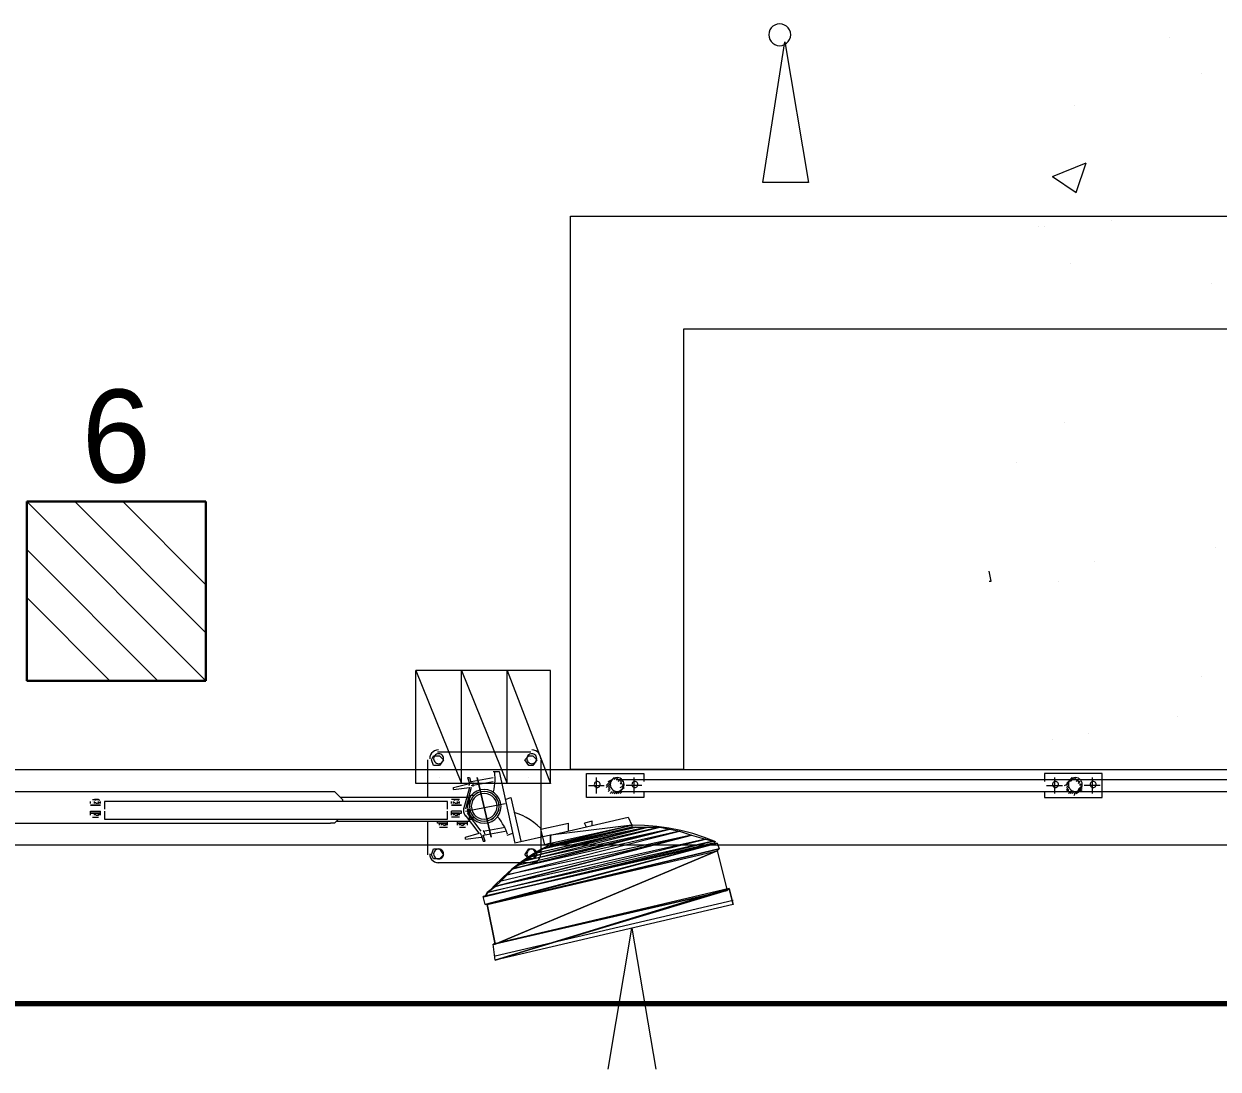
# Paper-space layout 'Scan Locations' of a CAD drawing. Header units: millimetres. Extents: x 5 to 415, y 5 to 292.
# Drawn here: x 69.73 to 107.06, y 59.5 to 92.17 of the extents above; entities that cross this region are included whole.
import ezdxf
from ezdxf.enums import TextEntityAlignment as Align

# ---------------------------------------------------------------- set-up
doc = ezdxf.new("R2010")
doc.units = ezdxf.units.MM
for name, color, linetype in [('EXISTING', 7, 'Continuous'), ('LOAD_BEARING_WALLS', 7, 'Continuous'), ('PROPOSED', 7, 'Continuous'), ('SCAN_TOPSIDE', 7, 'Continuous'), ('TEXT', 7, 'Continuous')]:
    doc.layers.add(name, color=color, linetype=linetype)

# ---------------------------------------------------------------- blocks, each defined once
blk = doc.blocks.new('SHEET_03')
at = {"layer": 'EXISTING', "color": 254, "linetype": 'Continuous', "lineweight": 13}
for p, q in [((93.023, 91.907), (93.014, 91.829)), ((93.049, 91.979), (93.023, 91.907)), ((93.089, 92.042), (93.049, 91.979)), ((93.142, 92.095), (93.089, 92.042)), ((93.205, 92.135), (93.142, 92.095)), ((93.277, 92.161), (93.205, 92.135)), ((93.355, 92.17), (93.277, 92.161)), ((93.433, 92.161), (93.355, 92.17)), ((93.505, 92.135), (93.433, 92.161)), ((93.568, 92.095), (93.505, 92.135)), ((93.621, 92.042), (93.568, 92.095)), ((93.661, 91.979), (93.621, 92.042)), ((93.687, 91.907), (93.661, 91.979)), ((93.696, 91.829), (93.687, 91.907)), ((92.828, 87.21), (93.51, 91.612)), ((93.014, 91.829), (93.023, 91.751)), ((93.023, 91.751), (93.049, 91.679)), ((93.049, 91.679), (93.089, 91.616)), ((93.089, 91.616), (93.142, 91.563)), ((93.142, 91.563), (93.205, 91.523)), ((93.205, 91.523), (93.277, 91.497)), ((93.277, 91.497), (93.355, 91.488)), ((93.355, 91.488), (93.433, 91.497)), ((93.433, 91.497), (93.505, 91.523)), ((93.505, 91.523), (93.568, 91.563)), ((93.51, 91.612), (94.254, 87.21)), ((93.568, 91.563), (93.621, 91.616)), ((93.621, 91.616), (93.661, 91.679)), ((93.661, 91.679), (93.687, 91.751)), ((93.687, 91.751), (93.696, 91.829)), ((105.538, 91.736), (105.538, 91.736)), ((106.53, 90.62), (106.53, 90.62)), ((102.562, 89.628), (102.562, 89.628)), ((101.88, 87.396), (102.934, 87.83)), ((102.624, 86.9), (102.934, 87.83)), ((101.88, 87.396), (102.624, 86.9)), ((94.254, 87.21), (92.828, 87.21)), ((103.74, 86.032), (103.74, 86.032)), ((101.446, 85.846), (101.446, 85.846)), ((101.632, 85.846), (101.632, 85.846)), ((102.438, 84.668), (102.438, 84.668)), ((106.84, 84.048), (106.84, 84.048)), ((102.252, 79.708), (102.252, 79.708)), ((100.764, 78.468), (100.764, 78.468)), ((106.964, 75.802), (106.964, 75.802)), ((99.958, 74.748), (99.896, 75.058)), ((103.182, 75.368), (103.182, 75.368)), ((99.896, 74.748), (99.958, 74.748)), ((102.066, 74.748), (102.066, 74.748)), ((83.404, 71.958), (81.978, 71.958)), ((81.978, 71.958), (83.404, 68.424)), ((81.978, 68.424), (81.978, 71.958)), ((84.83, 71.958), (83.404, 71.958)), ((83.404, 71.958), (84.83, 68.424)), ((83.404, 68.424), (83.404, 71.958)), ((84.83, 68.424), (84.83, 71.958)), ((86.194, 71.958), (84.83, 71.958)), ((84.83, 71.958), (86.194, 68.424)), ((86.194, 68.424), (86.194, 71.958)), ((106.53, 71.772), (106.53, 71.772)), ((105.786, 70.532), (105.786, 70.532)), ((102.996, 69.974), (102.996, 69.974)), ((101.88, 69.788), (101.88, 69.788)), ((83.404, 68.424), (81.978, 68.424)), ((84.83, 68.424), (83.404, 68.424)), ((86.194, 68.424), (84.83, 68.424)), ((87.372, 68.362), (87.868, 68.362)), ((87.62, 68.61), (87.62, 68.114)), ((89.046, 68.362), (88.55, 68.362)), ((88.798, 68.61), (88.798, 68.114)), ((101.694, 68.362), (102.19, 68.362)), ((101.942, 68.61), (101.942, 68.114)), ((103.368, 68.362), (102.872, 68.362)), ((103.12, 68.61), (103.12, 68.114)), ((86.194, 66.812), (88.612, 67.37)), ((88.612, 67.37), (88.736, 67.122)), ((84.83, 65.572), (90.224, 66.936)), ((89.914, 66.998), (85.016, 65.758)), ((85.016, 65.758), (89.914, 66.998)), ((90.224, 66.936), (85.016, 65.758)), ((85.202, 65.882), (89.914, 66.998)), ((85.388, 66.006), (89.604, 67.06)), ((89.914, 66.998), (85.388, 66.006)), ((89.232, 67.06), (85.574, 66.13)), ((89.604, 67.06), (85.574, 66.13)), ((85.574, 66.13), (89.232, 67.06)), ((85.76, 66.254), (89.232, 67.06)), ((88.86, 67.06), (85.946, 66.378)), ((89.232, 67.06), (85.946, 66.378)), ((85.946, 66.378), (88.86, 67.06)), ((88.736, 67.06), (86.132, 66.44)), ((86.132, 66.44), (88.86, 67.06)), ((86.194, 66.564), (88.736, 67.122)), ((88.736, 67.122), (86.194, 66.812)), ((86.194, 66.502), (88.736, 67.122)), ((88.736, 67.122), (86.256, 66.502)), ((88.86, 67.06), (89.232, 67.06)), ((89.232, 67.06), (89.604, 67.06)), ((89.604, 67.06), (89.914, 66.998)), ((89.914, 66.998), (90.224, 66.936)), ((90.224, 66.936), (90.596, 66.812)), ((91.402, 66.564), (84.086, 64.89)), ((84.086, 64.89), (91.34, 66.564)), ((84.086, 64.89), (91.402, 66.564)), ((84.148, 64.89), (91.278, 66.626)), ((91.278, 66.564), (84.148, 64.89)), ((91.402, 66.564), (84.148, 64.642)), ((84.148, 64.642), (91.402, 66.564)), ((84.21, 65.014), (91.03, 66.688)), ((91.278, 66.626), (84.21, 65.014)), ((84.21, 64.642), (91.402, 66.564)), ((90.596, 66.812), (84.458, 65.2)), ((84.458, 65.2), (90.596, 66.812)), ((91.03, 66.688), (84.458, 65.2)), ((84.644, 65.386), (90.596, 66.812)), ((90.596, 66.812), (84.83, 65.572)), ((86.194, 66.812), (86.194, 66.564)), ((90.596, 66.812), (91.03, 66.688)), ((91.03, 66.688), (91.278, 66.626)), ((91.402, 66.564), (91.464, 66.378)), ((91.464, 66.378), (84.21, 64.642)), ((84.21, 64.642), (91.464, 66.378)), ((84.21, 64.642), (91.402, 66.316)), ((91.402, 66.316), (84.458, 63.402)), ((84.458, 63.402), (91.402, 66.316)), ((85.574, 66.13), (85.388, 66.006)), ((85.946, 66.378), (85.76, 66.254)), ((91.402, 66.316), (91.712, 65.076)), ((85.016, 65.758), (84.83, 65.572)), ((85.016, 65.758), (85.202, 65.882)), ((85.388, 66.006), (85.202, 65.882)), ((84.458, 65.2), (84.644, 65.386)), ((84.83, 65.572), (84.644, 65.386)), ((84.21, 65.014), (84.148, 64.89)), ((84.458, 65.2), (84.21, 65.014)), ((91.712, 65.076), (84.396, 63.402)), ((84.396, 63.402), (91.712, 65.076)), ((91.774, 65.138), (84.458, 62.906)), ((84.458, 62.906), (91.774, 65.138)), ((91.712, 65.076), (84.458, 63.402)), ((91.712, 65.076), (84.458, 62.906)), ((91.774, 65.138), (91.898, 64.642)), ((84.148, 64.642), (84.086, 64.89)), ((84.458, 63.402), (84.21, 64.642)), ((91.898, 64.642), (84.458, 62.906)), ((87.992, 59.496), (88.736, 63.898)), ((88.736, 63.898), (89.48, 59.496)), ((84.458, 62.906), (84.396, 63.402))]:
    blk.add_line(p, q, dxfattribs=at)
at = {"layer": 'EXISTING', "color": 254, "linetype": 'Continuous', "lineweight": 30}
blk.add_line((183.596, 61.542), (53.396, 61.542), dxfattribs=at)
at = {"layer": 'LOAD_BEARING_WALLS', "color": 7, "linetype": 'Continuous', "lineweight": 70}
blk.add_line((53.396, 61.542), (275.046, 61.542), dxfattribs=at)
at = {"layer": 'PROPOSED', "color": 250, "linetype": 'Continuous', "lineweight": 13}
for p, q in [((86.814, 68.858), (86.814, 86.156)), ((86.814, 86.156), (90.348, 86.156)), ((86.814, 86.156), (139.576, 86.156)), ((90.348, 82.622), (90.348, 68.858)), ((139.576, 82.622), (90.348, 82.622)), ((82.568, 69.45), (82.517, 69.417)), ((82.627, 69.471), (82.568, 69.45)), ((82.691, 69.478), (82.627, 69.471)), ((85.669, 69.471), (85.605, 69.478)), ((85.728, 69.45), (85.669, 69.471)), ((85.78, 69.417), (85.728, 69.45)), ((82.35, 67.99), (82.35, 69.168)), ((82.419, 69.263), (82.412, 69.199)), ((82.44, 69.322), (82.419, 69.263)), ((82.473, 69.374), (82.44, 69.322)), ((82.517, 69.417), (82.473, 69.374)), ((82.474, 69.168), (82.536, 69.292)), ((82.536, 68.982), (82.474, 69.168)), ((82.536, 69.292), (82.722, 69.292)), ((82.54, 69.235), (82.536, 69.199)), ((82.536, 69.199), (82.54, 69.163)), ((82.552, 69.267), (82.54, 69.235)), ((82.54, 69.163), (82.552, 69.131)), ((82.57, 69.296), (82.552, 69.267)), ((82.552, 69.131), (82.57, 69.102)), ((82.594, 69.32), (82.57, 69.296)), ((82.57, 69.102), (82.594, 69.078)), ((82.623, 69.338), (82.594, 69.32)), ((82.594, 69.078), (82.623, 69.06)), ((82.655, 69.35), (82.623, 69.338)), ((82.623, 69.06), (82.655, 69.048)), ((82.691, 69.354), (82.655, 69.35)), ((82.66, 69.416), (85.574, 69.416)), ((82.66, 69.168), (82.66, 69.168)), ((82.727, 69.35), (82.691, 69.354)), ((82.722, 69.292), (82.846, 69.168)), ((82.846, 69.168), (82.722, 68.982)), ((82.759, 69.338), (82.727, 69.35)), ((82.727, 69.048), (82.759, 69.06)), ((82.788, 69.32), (82.759, 69.338)), ((82.759, 69.06), (82.788, 69.078)), ((82.812, 69.296), (82.788, 69.32)), ((82.788, 69.078), (82.812, 69.102)), ((82.83, 69.267), (82.812, 69.296)), ((82.812, 69.102), (82.83, 69.131)), ((82.842, 69.235), (82.83, 69.267)), ((82.83, 69.131), (82.842, 69.163)), ((82.846, 69.199), (82.842, 69.235)), ((82.842, 69.163), (82.846, 69.199)), ((85.388, 69.168), (85.512, 69.292)), ((85.512, 68.982), (85.388, 69.168)), ((85.454, 69.235), (85.45, 69.199)), ((85.45, 69.199), (85.454, 69.163)), ((85.466, 69.267), (85.454, 69.235)), ((85.454, 69.163), (85.466, 69.131)), ((85.484, 69.296), (85.466, 69.267)), ((85.466, 69.131), (85.484, 69.102)), ((85.508, 69.32), (85.484, 69.296)), ((85.484, 69.102), (85.508, 69.078)), ((85.537, 69.338), (85.508, 69.32)), ((85.508, 69.078), (85.537, 69.06)), ((85.512, 69.292), (85.636, 69.292)), ((85.569, 69.35), (85.537, 69.338)), ((85.537, 69.06), (85.569, 69.048)), ((85.605, 69.354), (85.569, 69.35)), ((85.574, 69.168), (85.574, 69.168)), ((85.641, 69.35), (85.605, 69.354)), ((85.636, 69.292), (85.76, 69.168)), ((85.76, 69.168), (85.636, 68.982)), ((85.673, 69.338), (85.641, 69.35)), ((85.641, 69.048), (85.673, 69.06)), ((85.702, 69.32), (85.673, 69.338)), ((85.673, 69.06), (85.702, 69.078)), ((85.726, 69.296), (85.702, 69.32)), ((85.702, 69.078), (85.726, 69.102)), ((85.744, 69.267), (85.726, 69.296)), ((85.726, 69.102), (85.744, 69.131)), ((85.756, 69.235), (85.744, 69.267)), ((85.744, 69.131), (85.756, 69.163)), ((85.76, 69.199), (85.756, 69.235)), ((85.756, 69.163), (85.76, 69.199)), ((85.823, 69.374), (85.78, 69.417)), ((85.856, 69.322), (85.823, 69.374)), ((85.877, 69.263), (85.856, 69.322)), ((85.884, 69.199), (85.877, 69.263)), ((85.884, 69.168), (85.884, 66.192)), ((61.704, 68.858), (123.208, 68.858)), ((82.722, 68.982), (82.536, 68.982)), ((82.655, 69.048), (82.691, 69.044)), ((82.691, 69.044), (82.727, 69.048)), ((84.396, 68.796), (84.582, 68.796)), ((84.454, 68.7), (84.446, 68.79)), ((84.458, 68.609), (84.454, 68.7)), ((84.582, 68.796), (85.078, 66.564)), ((85.636, 68.982), (85.512, 68.982)), ((85.569, 69.048), (85.605, 69.044)), ((85.605, 69.044), (85.641, 69.048)), ((90.348, 68.858), (86.814, 68.858)), ((87.31, 68.734), (89.108, 68.734)), ((87.31, 68.486), (87.31, 68.734)), ((89.108, 68.734), (89.108, 68.486)), ((103.43, 68.734), (101.632, 68.734)), ((101.632, 68.734), (101.632, 68.486)), ((103.43, 68.486), (103.43, 68.734)), ((82.722, 68.61), (82.722, 68.61)), ((83.156, 68.3), (83.652, 68.424)), ((83.59, 68.61), (83.652, 68.61)), ((83.59, 68.61), (83.652, 68.424)), ((83.65, 68.418), (83.648, 68.428)), ((83.648, 68.357), (83.65, 68.367)), ((83.651, 68.408), (83.65, 68.418)), ((83.65, 68.367), (83.651, 68.377)), ((83.652, 68.398), (83.651, 68.408)), ((83.651, 68.377), (83.652, 68.387)), ((83.652, 68.61), (83.714, 68.424)), ((83.652, 68.387), (83.652, 68.398)), ((83.714, 68.486), (84.396, 68.61)), ((83.714, 68.362), (84.396, 68.486)), ((83.768, 68.327), (83.772, 68.346)), ((83.772, 68.438), (83.769, 68.456)), ((83.775, 68.42), (83.772, 68.438)), ((83.772, 68.346), (83.775, 68.364)), ((83.776, 68.401), (83.775, 68.42)), ((83.775, 68.364), (83.776, 68.383)), ((83.776, 68.383), (83.776, 68.401)), ((84.334, 66.75), (83.9, 68.61)), ((83.9, 68.61), (84.334, 66.75)), ((84.086, 68.61), (84.086, 68.61)), ((84.428, 68.25), (84.442, 68.339)), ((84.442, 68.339), (84.452, 68.429)), ((84.452, 68.429), (84.457, 68.519)), ((84.457, 68.519), (84.458, 68.609)), ((85.512, 68.61), (85.512, 68.61)), ((87.31, 67.99), (87.31, 68.486)), ((87.56, 68.414), (87.558, 68.393)), ((87.558, 68.393), (87.56, 68.372)), ((87.567, 68.434), (87.56, 68.414)), ((87.56, 68.372), (87.567, 68.352)), ((87.578, 68.451), (87.567, 68.434)), ((87.567, 68.352), (87.578, 68.335)), ((87.593, 68.466), (87.578, 68.451)), ((87.578, 68.335), (87.593, 68.32)), ((87.61, 68.477), (87.593, 68.466)), ((87.593, 68.32), (87.61, 68.309)), ((87.63, 68.484), (87.61, 68.477)), ((87.651, 68.486), (87.63, 68.484)), ((87.672, 68.484), (87.651, 68.486)), ((87.692, 68.477), (87.672, 68.484)), ((87.709, 68.466), (87.692, 68.477)), ((87.692, 68.309), (87.709, 68.32)), ((87.724, 68.451), (87.709, 68.466)), ((87.709, 68.32), (87.724, 68.335)), ((87.735, 68.434), (87.724, 68.451)), ((87.724, 68.335), (87.735, 68.352)), ((87.742, 68.414), (87.735, 68.434)), ((87.735, 68.352), (87.742, 68.372)), ((87.744, 68.393), (87.742, 68.414)), ((87.742, 68.372), (87.744, 68.393)), ((88.178, 68.61), (87.93, 68.362)), ((87.93, 68.3), (88.054, 68.424)), ((87.992, 68.424), (88.178, 68.61)), ((87.992, 68.486), (88.116, 68.548)), ((87.992, 68.3), (88.054, 68.362)), ((88.06, 68.443), (88.054, 68.393)), ((88.054, 68.393), (88.06, 68.343)), ((88.076, 68.488), (88.06, 68.443)), ((88.06, 68.343), (88.076, 68.298)), ((88.102, 68.529), (88.076, 68.488)), ((88.135, 68.562), (88.102, 68.529)), ((88.176, 68.588), (88.135, 68.562)), ((88.221, 68.604), (88.176, 68.588)), ((88.178, 68.548), (88.24, 68.61)), ((88.271, 68.61), (88.221, 68.604)), ((88.24, 68.548), (88.302, 68.61)), ((88.24, 68.548), (101.384, 68.548)), ((88.321, 68.604), (88.271, 68.61)), ((88.302, 68.548), (88.302, 68.548)), ((88.302, 68.486), (88.364, 68.548)), ((88.366, 68.588), (88.321, 68.604)), ((88.364, 68.486), (88.426, 68.548)), ((88.364, 68.424), (88.426, 68.486)), ((88.364, 68.424), (88.426, 68.424)), ((88.364, 68.3), (88.488, 68.362)), ((88.407, 68.562), (88.366, 68.588)), ((88.44, 68.529), (88.407, 68.562)), ((88.426, 68.362), (88.488, 68.424)), ((88.426, 68.3), (88.488, 68.362)), ((88.466, 68.488), (88.44, 68.529)), ((88.482, 68.443), (88.466, 68.488)), ((88.466, 68.298), (88.482, 68.343)), ((88.488, 68.393), (88.482, 68.443)), ((88.482, 68.343), (88.488, 68.393)), ((88.738, 68.414), (88.736, 68.393)), ((88.736, 68.393), (88.738, 68.372)), ((88.745, 68.434), (88.738, 68.414)), ((88.738, 68.372), (88.745, 68.352)), ((88.756, 68.451), (88.745, 68.434)), ((88.745, 68.352), (88.756, 68.335)), ((88.771, 68.466), (88.756, 68.451)), ((88.756, 68.335), (88.771, 68.32)), ((88.788, 68.477), (88.771, 68.466)), ((88.771, 68.32), (88.788, 68.309)), ((88.808, 68.484), (88.788, 68.477)), ((88.829, 68.486), (88.808, 68.484)), ((88.85, 68.484), (88.829, 68.486)), ((88.87, 68.477), (88.85, 68.484)), ((88.887, 68.466), (88.87, 68.477)), ((88.87, 68.309), (88.887, 68.32)), ((88.902, 68.451), (88.887, 68.466)), ((88.887, 68.32), (88.902, 68.335)), ((88.913, 68.434), (88.902, 68.451)), ((88.902, 68.335), (88.913, 68.352)), ((88.92, 68.414), (88.913, 68.434)), ((88.913, 68.352), (88.92, 68.372)), ((88.922, 68.393), (88.92, 68.414)), ((88.92, 68.372), (88.922, 68.393)), ((101.384, 68.548), (114.528, 68.548)), ((101.882, 68.414), (101.88, 68.393)), ((101.88, 68.393), (101.882, 68.372)), ((101.889, 68.434), (101.882, 68.414)), ((101.882, 68.372), (101.889, 68.352)), ((101.9, 68.451), (101.889, 68.434)), ((101.889, 68.352), (101.9, 68.335)), ((101.915, 68.466), (101.9, 68.451)), ((101.9, 68.335), (101.915, 68.32)), ((101.932, 68.477), (101.915, 68.466)), ((101.915, 68.32), (101.932, 68.309)), ((101.952, 68.484), (101.932, 68.477)), ((101.973, 68.486), (101.952, 68.484)), ((101.994, 68.484), (101.973, 68.486)), ((102.014, 68.477), (101.994, 68.484)), ((102.031, 68.466), (102.014, 68.477)), ((102.014, 68.309), (102.031, 68.32)), ((102.046, 68.451), (102.031, 68.466)), ((102.031, 68.32), (102.046, 68.335)), ((102.057, 68.434), (102.046, 68.451)), ((102.046, 68.335), (102.057, 68.352)), ((102.064, 68.414), (102.057, 68.434)), ((102.057, 68.352), (102.064, 68.372)), ((102.066, 68.393), (102.064, 68.414)), ((102.064, 68.372), (102.066, 68.393)), ((102.252, 68.362), (102.376, 68.424)), ((102.314, 68.362), (102.5, 68.61)), ((102.314, 68.424), (102.438, 68.548)), ((102.314, 68.3), (102.376, 68.362)), ((102.382, 68.443), (102.376, 68.393)), ((102.376, 68.393), (102.382, 68.343)), ((102.398, 68.488), (102.382, 68.443)), ((102.382, 68.343), (102.398, 68.298)), ((102.424, 68.529), (102.398, 68.488)), ((102.457, 68.562), (102.424, 68.529)), ((102.438, 68.486), (102.562, 68.61)), ((102.498, 68.588), (102.457, 68.562)), ((102.543, 68.604), (102.498, 68.588)), ((102.5, 68.548), (102.562, 68.61)), ((102.593, 68.61), (102.543, 68.604)), ((102.562, 68.548), (102.624, 68.61)), ((102.643, 68.604), (102.593, 68.61)), ((102.624, 68.486), (102.686, 68.548)), ((102.688, 68.588), (102.643, 68.604)), ((102.686, 68.486), (102.686, 68.548)), ((102.686, 68.486), (102.748, 68.486)), ((102.686, 68.424), (102.748, 68.486)), ((102.686, 68.238), (102.81, 68.362)), ((102.729, 68.562), (102.688, 68.588)), ((102.762, 68.529), (102.729, 68.562)), ((102.748, 68.362), (102.748, 68.424)), ((102.748, 68.362), (102.81, 68.424)), ((102.748, 68.3), (102.81, 68.362)), ((102.788, 68.488), (102.762, 68.529)), ((102.804, 68.443), (102.788, 68.488)), ((102.788, 68.298), (102.804, 68.343)), ((102.81, 68.393), (102.804, 68.443)), ((102.804, 68.343), (102.81, 68.393)), ((103.06, 68.414), (103.058, 68.393)), ((103.058, 68.393), (103.06, 68.372)), ((103.067, 68.434), (103.06, 68.414)), ((103.06, 68.372), (103.067, 68.352)), ((103.078, 68.451), (103.067, 68.434)), ((103.067, 68.352), (103.078, 68.335)), ((103.093, 68.466), (103.078, 68.451)), ((103.078, 68.335), (103.093, 68.32)), ((103.11, 68.477), (103.093, 68.466)), ((103.093, 68.32), (103.11, 68.309)), ((103.13, 68.484), (103.11, 68.477)), ((103.151, 68.486), (103.13, 68.484)), ((103.172, 68.484), (103.151, 68.486)), ((103.192, 68.477), (103.172, 68.484)), ((103.209, 68.466), (103.192, 68.477)), ((103.192, 68.309), (103.209, 68.32)), ((103.224, 68.451), (103.209, 68.466)), ((103.209, 68.32), (103.224, 68.335)), ((103.235, 68.434), (103.224, 68.451)), ((103.224, 68.335), (103.235, 68.352)), ((103.242, 68.414), (103.235, 68.434)), ((103.235, 68.352), (103.242, 68.372)), ((103.244, 68.393), (103.242, 68.414)), ((103.242, 68.372), (103.244, 68.393)), ((103.43, 67.99), (103.43, 68.486)), ((66.416, 68.176), (79.312, 68.176)), ((79.312, 68.176), (79.374, 68.176)), ((79.374, 68.176), (79.436, 68.176)), ((79.436, 68.176), (79.498, 68.114)), ((79.498, 68.114), (79.56, 68.052)), ((79.56, 68.052), (79.622, 67.99)), ((83.652, 67.99), (79.622, 67.99)), ((79.622, 67.99), (79.684, 67.928)), ((83.156, 68.238), (83.652, 68.3)), ((83.156, 68.238), (83.156, 68.3)), ((83.652, 68.3), (83.466, 67.618)), ((83.714, 68.3), (83.528, 67.618)), ((83.664, 68.04), (83.641, 68.035)), ((83.702, 68.036), (83.642, 67.938)), ((83.652, 67.742), (83.652, 67.99)), ((83.687, 68.043), (83.664, 68.04)), ((83.709, 68.046), (83.687, 68.043)), ((83.751, 67.998), (83.697, 67.912)), ((83.754, 68.002), (83.699, 67.916)), ((83.784, 68.119), (83.702, 68.036)), ((83.732, 68.049), (83.709, 68.046)), ((83.755, 68.05), (83.732, 68.049)), ((83.823, 68.071), (83.751, 67.998)), ((83.826, 68.074), (83.754, 68.002)), ((83.778, 68.051), (83.755, 68.05)), ((83.803, 67.963), (83.755, 67.888)), ((83.801, 68.052), (83.778, 68.051)), ((83.883, 68.183), (83.784, 68.119)), ((83.865, 68.025), (83.803, 67.963)), ((83.91, 68.128), (83.823, 68.071)), ((83.913, 68.129), (83.826, 68.074)), ((83.94, 68.073), (83.865, 68.025)), ((83.997, 68.224), (83.883, 68.183)), ((84.011, 68.164), (83.91, 68.128)), ((84.025, 68.103), (83.94, 68.073)), ((84.118, 68.238), (83.997, 68.224)), ((84.118, 68.176), (84.011, 68.164)), ((84.117, 68.114), (84.025, 68.103)), ((84.209, 68.103), (84.117, 68.114)), ((84.235, 68.225), (84.118, 68.238)), ((84.221, 68.164), (84.118, 68.176)), ((84.294, 68.073), (84.209, 68.103)), ((84.318, 68.131), (84.221, 68.164)), ((84.321, 68.129), (84.224, 68.164)), ((84.344, 68.186), (84.235, 68.225)), ((84.369, 68.025), (84.294, 68.073)), ((84.404, 68.077), (84.318, 68.131)), ((84.408, 68.074), (84.321, 68.129)), ((84.442, 68.126), (84.344, 68.186)), ((84.431, 67.963), (84.369, 68.025)), ((84.477, 68.005), (84.404, 68.077)), ((84.48, 68.002), (84.408, 68.074)), ((84.41, 68.162), (84.428, 68.25)), ((84.479, 67.888), (84.431, 67.963)), ((84.525, 68.044), (84.442, 68.126)), ((84.534, 67.918), (84.477, 68.005)), ((84.535, 67.916), (84.48, 68.002)), ((84.589, 67.945), (84.525, 68.044)), ((84.63, 67.831), (84.589, 67.945)), ((84.768, 67.928), (84.954, 67.99)), ((84.954, 67.99), (85.264, 66.626)), ((89.108, 67.99), (87.31, 67.99)), ((87.61, 68.309), (87.63, 68.302)), ((87.63, 68.302), (87.651, 68.3)), ((87.651, 68.3), (87.672, 68.302)), ((87.672, 68.302), (87.692, 68.309)), ((87.992, 68.238), (88.054, 68.3)), ((87.992, 68.176), (88.054, 68.238)), ((88.054, 68.176), (88.054, 68.176)), ((88.054, 68.114), (88.116, 68.176)), ((88.076, 68.298), (88.102, 68.257)), ((88.102, 68.257), (88.135, 68.224)), ((88.116, 68.114), (88.178, 68.176)), ((88.135, 68.224), (88.176, 68.198)), ((88.176, 68.198), (88.221, 68.182)), ((88.178, 68.114), (88.24, 68.176)), ((88.178, 68.114), (88.302, 68.176)), ((88.221, 68.182), (88.271, 68.176)), ((88.24, 68.114), (88.488, 68.3)), ((88.24, 68.176), (101.384, 68.176)), ((88.271, 68.176), (88.321, 68.182)), ((88.488, 68.3), (88.302, 68.114)), ((88.321, 68.182), (88.366, 68.198)), ((88.364, 68.114), (88.426, 68.176)), ((88.366, 68.198), (88.407, 68.224)), ((88.407, 68.224), (88.44, 68.257)), ((88.44, 68.257), (88.466, 68.298)), ((88.788, 68.309), (88.808, 68.302)), ((88.808, 68.302), (88.829, 68.3)), ((88.829, 68.3), (88.85, 68.302)), ((88.85, 68.302), (88.87, 68.309)), ((89.108, 68.176), (89.108, 67.99)), ((101.384, 68.176), (114.528, 68.176)), ((101.632, 68.176), (101.632, 67.99)), ((101.632, 67.99), (103.43, 67.99)), ((101.932, 68.309), (101.952, 68.302)), ((101.952, 68.302), (101.973, 68.3)), ((101.973, 68.3), (101.994, 68.302)), ((101.994, 68.302), (102.014, 68.309)), ((102.314, 68.238), (102.376, 68.3)), ((102.314, 68.238), (102.376, 68.238)), ((102.314, 68.176), (102.376, 68.238)), ((102.376, 68.176), (102.376, 68.238)), ((102.376, 68.176), (102.438, 68.176)), ((102.376, 68.114), (102.438, 68.176)), ((102.398, 68.298), (102.424, 68.257)), ((102.424, 68.257), (102.457, 68.224)), ((102.438, 68.114), (102.438, 68.176)), ((102.438, 68.114), (102.5, 68.176)), ((102.457, 68.224), (102.498, 68.198)), ((102.498, 68.198), (102.543, 68.182)), ((102.5, 68.114), (102.562, 68.176)), ((102.543, 68.182), (102.593, 68.176)), ((102.562, 68.114), (102.81, 68.3)), ((102.562, 68.052), (102.624, 68.176)), ((102.593, 68.176), (102.643, 68.182)), ((102.624, 68.114), (102.81, 68.238)), ((102.643, 68.182), (102.688, 68.198)), ((102.688, 68.198), (102.729, 68.224)), ((102.729, 68.224), (102.762, 68.257)), ((102.762, 68.257), (102.788, 68.298)), ((103.11, 68.309), (103.13, 68.302)), ((103.13, 68.302), (103.151, 68.3)), ((103.151, 68.3), (103.172, 68.302)), ((103.172, 68.302), (103.192, 68.309)), ((71.81, 67.804), (71.81, 67.866)), ((71.81, 67.742), (71.81, 67.742)), ((72.12, 67.742), (71.81, 67.742)), ((71.81, 67.742), (72.12, 67.742)), ((71.872, 67.928), (72.058, 67.928)), ((71.872, 67.866), (71.872, 67.866)), ((71.872, 67.804), (71.872, 67.804)), ((71.872, 67.742), (72.058, 67.742)), ((71.934, 67.928), (71.934, 67.928)), ((71.934, 67.928), (72.058, 67.928)), ((72.058, 67.928), (71.934, 67.928)), ((71.934, 67.804), (71.934, 67.866)), ((71.961, 67.9), (71.953, 67.891)), ((71.953, 67.841), (71.961, 67.832)), ((71.97, 67.908), (71.961, 67.9)), ((71.961, 67.832), (71.97, 67.824)), ((71.98, 67.915), (71.97, 67.908)), ((71.97, 67.824), (71.98, 67.817)), ((71.991, 67.921), (71.98, 67.915)), ((71.98, 67.817), (71.991, 67.811)), ((72.003, 67.925), (71.991, 67.921)), ((71.991, 67.811), (72.003, 67.807)), ((72.015, 67.927), (72.003, 67.925)), ((72.003, 67.807), (72.015, 67.805)), ((72.027, 67.928), (72.015, 67.927)), ((72.015, 67.805), (72.027, 67.804)), ((72.039, 67.927), (72.027, 67.928)), ((72.027, 67.804), (72.039, 67.805)), ((72.051, 67.925), (72.039, 67.927)), ((72.039, 67.805), (72.051, 67.807)), ((72.063, 67.921), (72.051, 67.925)), ((72.051, 67.807), (72.063, 67.811)), ((72.058, 67.928), (72.058, 67.928)), ((72.058, 67.804), (72.058, 67.866)), ((72.058, 67.866), (72.058, 67.866)), ((72.058, 67.804), (72.058, 67.804)), ((72.074, 67.915), (72.063, 67.921)), ((72.063, 67.811), (72.074, 67.817)), ((72.084, 67.908), (72.074, 67.915)), ((72.074, 67.817), (72.084, 67.824)), ((72.093, 67.9), (72.084, 67.908)), ((72.084, 67.824), (72.093, 67.832)), ((72.101, 67.891), (72.093, 67.9)), ((72.093, 67.832), (72.101, 67.841)), ((72.12, 67.804), (72.12, 67.866)), ((72.12, 67.742), (72.12, 67.742)), ((82.97, 67.866), (72.244, 67.866)), ((72.244, 67.866), (72.244, 67.618)), ((79.684, 67.928), (79.684, 67.866)), ((82.97, 67.618), (82.97, 67.866)), ((83.342, 67.928), (83.094, 67.928)), ((83.094, 67.804), (83.094, 67.866)), ((83.094, 67.866), (83.094, 67.866)), ((83.094, 67.804), (83.094, 67.804)), ((83.342, 67.742), (83.094, 67.742)), ((83.094, 67.742), (83.094, 67.742)), ((83.094, 67.742), (83.404, 67.742)), ((83.404, 67.742), (83.094, 67.742)), ((83.156, 67.928), (83.156, 67.928)), ((83.28, 67.928), (83.156, 67.928)), ((83.156, 67.928), (83.28, 67.928)), ((83.156, 67.804), (83.156, 67.866)), ((83.183, 67.9), (83.175, 67.891)), ((83.175, 67.841), (83.183, 67.832)), ((83.192, 67.908), (83.183, 67.9)), ((83.183, 67.832), (83.192, 67.824)), ((83.202, 67.915), (83.192, 67.908)), ((83.192, 67.824), (83.202, 67.817)), ((83.213, 67.921), (83.202, 67.915)), ((83.202, 67.817), (83.213, 67.811)), ((83.225, 67.925), (83.213, 67.921)), ((83.213, 67.811), (83.225, 67.807)), ((83.237, 67.927), (83.225, 67.925)), ((83.225, 67.807), (83.237, 67.805)), ((83.249, 67.928), (83.237, 67.927)), ((83.237, 67.805), (83.249, 67.804)), ((83.261, 67.927), (83.249, 67.928)), ((83.249, 67.804), (83.261, 67.805)), ((83.273, 67.925), (83.261, 67.927)), ((83.261, 67.805), (83.273, 67.807)), ((83.285, 67.921), (83.273, 67.925)), ((83.273, 67.807), (83.285, 67.811)), ((83.28, 67.928), (83.28, 67.928)), ((83.28, 67.804), (83.28, 67.866)), ((83.296, 67.915), (83.285, 67.921)), ((83.285, 67.811), (83.296, 67.817)), ((83.306, 67.908), (83.296, 67.915)), ((83.296, 67.817), (83.306, 67.824)), ((83.315, 67.9), (83.306, 67.908)), ((83.306, 67.824), (83.315, 67.832)), ((83.323, 67.891), (83.315, 67.9)), ((83.315, 67.832), (83.323, 67.841)), ((83.342, 67.804), (83.342, 67.866)), ((83.342, 67.866), (83.342, 67.866)), ((83.342, 67.804), (83.342, 67.804)), ((83.404, 67.742), (83.404, 67.742)), ((83.467, 67.616), (83.466, 67.578)), ((83.466, 67.578), (83.47, 67.542)), ((83.474, 67.653), (83.467, 67.616)), ((83.528, 67.556), (84.768, 67.804)), ((83.603, 67.829), (83.59, 67.712)), ((83.59, 67.712), (83.604, 67.591)), ((83.591, 67.603), (83.59, 67.582)), ((83.59, 67.582), (83.592, 67.562)), ((83.594, 67.623), (83.591, 67.603)), ((83.642, 67.938), (83.603, 67.829)), ((83.604, 67.591), (83.645, 67.477)), ((83.664, 67.815), (83.652, 67.712)), ((83.652, 67.712), (83.664, 67.605)), ((83.652, 67.246), (83.652, 67.618)), ((83.699, 67.916), (83.664, 67.818)), ((83.697, 67.912), (83.664, 67.815)), ((83.664, 67.605), (83.7, 67.504)), ((83.725, 67.803), (83.714, 67.711)), ((83.714, 67.711), (83.725, 67.619)), ((83.755, 67.888), (83.725, 67.803)), ((83.725, 67.619), (83.755, 67.534)), ((84.509, 67.803), (84.479, 67.888)), ((84.479, 67.534), (84.509, 67.619)), ((84.52, 67.711), (84.509, 67.803)), ((84.509, 67.619), (84.52, 67.711)), ((84.57, 67.817), (84.534, 67.918)), ((84.535, 67.507), (84.57, 67.604)), ((84.537, 67.51), (84.57, 67.607)), ((84.582, 67.71), (84.57, 67.817)), ((84.57, 67.607), (84.582, 67.71)), ((84.592, 67.484), (84.631, 67.593)), ((84.644, 67.71), (84.63, 67.831)), ((84.631, 67.593), (84.644, 67.71)), ((71.81, 67.494), (71.81, 67.556)), ((71.81, 67.556), (72.12, 67.556)), ((71.81, 67.494), (72.12, 67.494)), ((71.81, 67.432), (71.81, 67.494)), ((72.12, 67.494), (71.81, 67.494)), ((71.872, 67.432), (71.872, 67.432)), ((71.872, 67.37), (72.058, 67.37)), ((71.934, 67.432), (71.934, 67.494)), ((71.953, 67.469), (71.961, 67.46)), ((71.961, 67.46), (71.97, 67.452)), ((71.97, 67.452), (71.98, 67.445)), ((71.98, 67.445), (71.991, 67.439)), ((71.991, 67.439), (72.003, 67.435)), ((72.003, 67.435), (72.015, 67.433)), ((72.015, 67.433), (72.027, 67.432)), ((72.027, 67.432), (72.039, 67.433)), ((72.039, 67.433), (72.051, 67.435)), ((72.051, 67.435), (72.063, 67.439)), ((72.058, 67.432), (72.058, 67.494)), ((72.058, 67.432), (72.058, 67.432)), ((72.063, 67.439), (72.074, 67.445)), ((72.074, 67.445), (72.084, 67.452)), ((72.084, 67.452), (72.093, 67.46)), ((72.093, 67.46), (72.101, 67.469)), ((72.12, 67.494), (72.12, 67.556)), ((72.12, 67.432), (72.12, 67.494)), ((72.244, 67.556), (72.244, 67.308)), ((72.244, 67.308), (82.97, 67.308)), ((79.498, 67.246), (79.436, 67.184)), ((79.56, 67.308), (79.498, 67.246)), ((79.498, 67.246), (83.652, 67.246)), ((82.35, 66.192), (82.35, 67.246)), ((82.66, 67.184), (82.66, 67.246)), ((82.66, 67.246), (82.97, 67.246)), ((82.97, 67.308), (82.97, 67.556)), ((82.97, 67.184), (82.97, 67.246)), ((83.094, 67.494), (83.094, 67.556)), ((83.404, 67.556), (83.094, 67.556)), ((83.342, 67.494), (83.094, 67.494)), ((83.094, 67.432), (83.094, 67.494)), ((83.094, 67.494), (83.404, 67.494)), ((83.094, 67.432), (83.094, 67.432)), ((83.342, 67.37), (83.094, 67.37)), ((83.156, 67.432), (83.156, 67.494)), ((83.175, 67.469), (83.183, 67.46)), ((83.183, 67.46), (83.192, 67.452)), ((83.192, 67.452), (83.202, 67.445)), ((83.202, 67.445), (83.213, 67.439)), ((83.213, 67.439), (83.225, 67.435)), ((83.225, 67.435), (83.237, 67.433)), ((83.237, 67.433), (83.249, 67.432)), ((83.249, 67.432), (83.261, 67.433)), ((83.261, 67.433), (83.273, 67.435)), ((83.273, 67.435), (83.285, 67.439)), ((83.28, 67.432), (83.28, 67.494)), ((83.28, 67.184), (83.28, 67.246)), ((83.28, 67.246), (83.59, 67.246)), ((83.285, 67.439), (83.296, 67.445)), ((83.296, 67.445), (83.306, 67.452)), ((83.306, 67.452), (83.315, 67.46)), ((83.315, 67.46), (83.323, 67.469)), ((83.342, 67.432), (83.342, 67.494)), ((83.342, 67.432), (83.342, 67.432)), ((83.404, 67.494), (83.404, 67.556)), ((83.47, 67.542), (83.478, 67.506)), ((83.478, 67.506), (83.491, 67.471)), ((83.491, 67.471), (83.509, 67.438)), ((83.509, 67.438), (83.531, 67.408)), ((83.962, 66.874), (83.528, 67.432)), ((84.024, 66.936), (83.59, 67.494)), ((83.59, 67.184), (83.59, 67.246)), ((83.592, 67.562), (83.597, 67.542)), ((83.597, 67.542), (83.604, 67.523)), ((83.604, 67.523), (83.614, 67.504)), ((83.614, 67.504), (83.626, 67.488)), ((83.645, 67.477), (83.709, 67.378)), ((83.652, 67.37), (83.838, 67.37)), ((83.652, 67.308), (83.776, 67.308)), ((83.699, 67.507), (83.754, 67.42)), ((83.7, 67.504), (83.757, 67.417)), ((83.709, 67.378), (83.792, 67.296)), ((83.754, 67.42), (83.826, 67.348)), ((83.755, 67.534), (83.803, 67.459)), ((83.757, 67.417), (83.83, 67.345)), ((83.776, 67.308), (83.776, 67.37)), ((83.792, 67.296), (83.89, 67.236)), ((83.803, 67.459), (83.865, 67.397)), ((83.826, 67.348), (83.913, 67.293)), ((83.83, 67.345), (83.916, 67.292)), ((83.865, 67.397), (83.94, 67.349)), ((83.89, 67.236), (83.999, 67.197)), ((83.913, 67.293), (84.01, 67.258)), ((83.916, 67.292), (84.013, 67.258)), ((83.94, 67.349), (84.025, 67.319)), ((83.999, 67.197), (84.116, 67.184)), ((84.013, 67.258), (84.116, 67.246)), ((84.025, 67.319), (84.117, 67.308)), ((84.116, 67.246), (84.223, 67.258)), ((84.116, 67.184), (84.237, 67.198)), ((84.117, 67.308), (84.209, 67.319)), ((84.209, 67.319), (84.294, 67.349)), ((84.223, 67.258), (84.324, 67.294)), ((84.237, 67.198), (84.351, 67.239)), ((84.294, 67.349), (84.369, 67.397)), ((84.321, 67.293), (84.408, 67.348)), ((84.324, 67.294), (84.411, 67.351)), ((84.351, 67.239), (84.45, 67.303)), ((84.369, 67.397), (84.431, 67.459)), ((84.408, 67.348), (84.48, 67.42)), ((84.411, 67.351), (84.483, 67.424)), ((84.431, 67.459), (84.479, 67.534)), ((84.45, 67.303), (84.532, 67.386)), ((84.48, 67.42), (84.535, 67.507)), ((84.483, 67.424), (84.537, 67.51)), ((84.532, 67.386), (84.592, 67.484)), ((84.592, 67.315), (84.536, 67.387)), ((84.644, 67.242), (84.592, 67.315)), ((84.692, 67.165), (84.644, 67.242)), ((85.182, 67.476), (85.051, 67.522)), ((85.309, 67.421), (85.182, 67.476)), ((85.432, 67.359), (85.309, 67.421)), ((85.551, 67.288), (85.432, 67.359)), ((85.664, 67.209), (85.551, 67.288)), ((85.772, 67.123), (85.664, 67.209)), ((87.496, 67.246), (87.248, 67.184)), ((87.496, 67.122), (87.496, 67.246)), ((66.416, 67.184), (79.312, 67.184)), ((79.374, 67.184), (79.312, 67.184)), ((79.436, 67.184), (79.374, 67.184)), ((82.97, 67.184), (82.66, 67.184)), ((82.722, 67.184), (82.97, 67.184)), ((82.722, 67.122), (82.722, 67.184)), ((82.722, 67.122), (82.722, 67.122)), ((82.722, 67.06), (82.97, 67.06)), ((82.784, 67.122), (82.784, 67.184)), ((82.803, 67.159), (82.811, 67.15)), ((82.811, 67.15), (82.82, 67.142)), ((82.82, 67.142), (82.83, 67.135)), ((82.83, 67.135), (82.841, 67.129)), ((82.841, 67.129), (82.853, 67.125)), ((82.853, 67.125), (82.865, 67.123)), ((82.865, 67.123), (82.877, 67.122)), ((82.877, 67.122), (82.889, 67.123)), ((82.889, 67.123), (82.901, 67.125)), ((82.901, 67.125), (82.913, 67.129)), ((82.908, 67.122), (82.908, 67.184)), ((82.913, 67.129), (82.924, 67.135)), ((82.924, 67.135), (82.934, 67.142)), ((82.934, 67.142), (82.943, 67.15)), ((82.943, 67.15), (82.951, 67.159)), ((82.97, 67.122), (82.97, 67.184)), ((82.97, 67.122), (82.97, 67.122)), ((83.28, 67.184), (83.59, 67.184)), ((83.28, 67.122), (83.28, 67.184)), ((83.59, 67.184), (83.28, 67.184)), ((83.342, 67.122), (83.342, 67.184)), ((83.342, 67.122), (83.342, 67.122)), ((83.342, 67.06), (83.528, 67.06)), ((83.361, 67.159), (83.369, 67.15)), ((83.369, 67.15), (83.378, 67.142)), ((83.378, 67.142), (83.388, 67.135)), ((83.388, 67.135), (83.399, 67.129)), ((83.399, 67.129), (83.411, 67.125)), ((83.411, 67.125), (83.423, 67.123)), ((83.423, 67.123), (83.435, 67.122)), ((83.435, 67.122), (83.447, 67.123)), ((83.447, 67.123), (83.459, 67.125)), ((83.459, 67.125), (83.471, 67.129)), ((83.466, 67.122), (83.466, 67.184)), ((83.471, 67.129), (83.482, 67.135)), ((83.482, 67.135), (83.492, 67.142)), ((83.492, 67.142), (83.501, 67.15)), ((83.501, 67.15), (83.509, 67.159)), ((83.528, 67.122), (83.528, 67.122)), ((83.528, 66.75), (83.962, 66.874)), ((83.59, 67.122), (83.59, 67.184)), ((83.994, 66.872), (83.988, 66.88)), ((84, 66.864), (83.994, 66.872)), ((84.005, 66.855), (84, 66.864)), ((84.01, 66.846), (84.005, 66.855)), ((84.014, 66.836), (84.01, 66.846)), ((84.017, 66.826), (84.014, 66.836)), ((84.02, 66.816), (84.017, 66.826)), ((84.094, 66.945), (84.083, 66.96)), ((84.086, 66.936), (84.768, 67.06)), ((84.086, 66.812), (84.768, 66.936)), ((84.105, 66.93), (84.094, 66.945)), ((84.114, 66.914), (84.105, 66.93)), ((84.123, 66.897), (84.114, 66.914)), ((84.13, 66.88), (84.123, 66.897)), ((84.136, 66.863), (84.13, 66.88)), ((84.141, 66.845), (84.136, 66.863)), ((84.737, 67.087), (84.692, 67.165)), ((84.778, 67.006), (84.737, 67.087)), ((84.814, 66.924), (84.778, 67.006)), ((84.847, 66.84), (84.814, 66.924)), ((84.83, 66.812), (85.016, 66.874)), ((85.875, 67.03), (85.772, 67.123)), ((85.884, 66.998), (86.752, 67.184)), ((86.008, 66.502), (85.884, 66.998)), ((86.256, 66.502), (88.736, 67.06)), ((86.752, 66.936), (86.752, 67.184)), ((87.31, 67.06), (87.248, 67.184)), ((88.736, 67.122), (88.736, 67.06)), ((88.736, 67.06), (88.86, 67.06)), ((89.131, 67.115), (88.747, 67.121)), ((89.512, 67.085), (89.131, 67.115)), ((89.891, 67.033), (89.512, 67.085)), ((90.265, 66.958), (89.891, 67.033)), ((90.634, 66.86), (90.265, 66.958)), ((90.998, 66.74), (90.634, 66.86)), ((61.704, 66.502), (123.208, 66.502)), ((83.528, 66.688), (84.024, 66.75)), ((83.528, 66.688), (83.528, 66.75)), ((84.024, 66.812), (84.086, 66.626)), ((84.148, 66.626), (84.086, 66.812)), ((84.086, 66.626), (84.148, 66.626)), ((86.194, 66.812), (85.078, 66.564)), ((86.271, 66.561), (85.931, 66.385)), ((86.194, 66.564), (86.008, 66.502)), ((86.132, 66.44), (86.256, 66.502)), ((86.194, 66.564), (86.194, 66.812)), ((86.256, 66.502), (86.194, 66.564)), ((86.194, 66.564), (86.256, 66.502)), ((91.354, 66.599), (90.998, 66.74)), ((91.278, 66.626), (91.34, 66.564)), ((91.34, 66.564), (91.402, 66.564)), ((82.412, 66.223), (82.419, 66.159)), ((82.419, 66.159), (82.44, 66.1)), ((82.44, 66.1), (82.473, 66.049)), ((82.474, 66.192), (82.536, 66.378)), ((82.536, 66.068), (82.474, 66.192)), ((82.536, 66.378), (82.722, 66.378)), ((82.54, 66.259), (82.536, 66.223)), ((82.536, 66.223), (82.54, 66.187)), ((82.552, 66.291), (82.54, 66.259)), ((82.54, 66.187), (82.552, 66.155)), ((82.57, 66.32), (82.552, 66.291)), ((82.552, 66.155), (82.57, 66.126)), ((82.594, 66.344), (82.57, 66.32)), ((82.57, 66.126), (82.594, 66.102)), ((82.623, 66.362), (82.594, 66.344)), ((82.594, 66.102), (82.623, 66.084)), ((82.655, 66.374), (82.623, 66.362)), ((82.623, 66.084), (82.655, 66.072)), ((82.691, 66.378), (82.655, 66.374)), ((82.66, 66.192), (82.66, 66.192)), ((82.727, 66.374), (82.691, 66.378)), ((82.722, 66.378), (82.846, 66.192)), ((82.846, 66.192), (82.722, 66.068)), ((82.759, 66.362), (82.727, 66.374)), ((82.727, 66.072), (82.759, 66.084)), ((82.788, 66.344), (82.759, 66.362)), ((82.759, 66.084), (82.788, 66.102)), ((82.812, 66.32), (82.788, 66.344)), ((82.788, 66.102), (82.812, 66.126)), ((82.83, 66.291), (82.812, 66.32)), ((82.812, 66.126), (82.83, 66.155)), ((82.842, 66.259), (82.83, 66.291)), ((82.83, 66.155), (82.842, 66.187)), ((82.846, 66.223), (82.842, 66.259)), ((82.842, 66.187), (82.846, 66.223)), ((85.602, 66.19), (85.286, 65.975)), ((85.388, 66.192), (85.512, 66.378)), ((85.512, 66.068), (85.388, 66.192)), ((85.388, 66.006), (85.574, 66.13)), ((85.454, 66.259), (85.45, 66.223)), ((85.45, 66.223), (85.454, 66.187)), ((85.466, 66.291), (85.454, 66.259)), ((85.454, 66.187), (85.466, 66.155)), ((85.484, 66.32), (85.466, 66.291)), ((85.466, 66.155), (85.484, 66.126)), ((85.508, 66.344), (85.484, 66.32)), ((85.484, 66.126), (85.508, 66.102)), ((85.537, 66.362), (85.508, 66.344)), ((85.508, 66.102), (85.537, 66.084)), ((85.512, 66.378), (85.636, 66.378)), ((85.569, 66.374), (85.537, 66.362)), ((85.537, 66.084), (85.569, 66.072)), ((85.605, 66.378), (85.569, 66.374)), ((85.574, 66.13), (85.76, 66.254)), ((85.574, 66.192), (85.574, 66.192)), ((85.931, 66.385), (85.602, 66.19)), ((85.641, 66.374), (85.605, 66.378)), ((85.636, 66.378), (85.76, 66.192)), ((85.76, 66.192), (85.636, 66.068)), ((85.673, 66.362), (85.641, 66.374)), ((85.641, 66.072), (85.673, 66.084)), ((85.702, 66.344), (85.673, 66.362)), ((85.673, 66.084), (85.702, 66.102)), ((85.726, 66.32), (85.702, 66.344)), ((85.702, 66.102), (85.726, 66.126)), ((85.744, 66.291), (85.726, 66.32)), ((85.726, 66.126), (85.744, 66.155)), ((85.756, 66.259), (85.744, 66.291)), ((85.744, 66.155), (85.756, 66.187)), ((85.76, 66.223), (85.756, 66.259)), ((85.756, 66.187), (85.76, 66.223)), ((85.76, 66.254), (85.946, 66.378)), ((85.823, 66.049), (85.856, 66.1)), ((85.856, 66.1), (85.877, 66.159)), ((85.877, 66.159), (85.884, 66.223)), ((85.946, 66.378), (86.132, 66.44)), ((91.464, 66.378), (91.402, 66.316)), ((82.473, 66.049), (82.517, 66.005)), ((82.517, 66.005), (82.568, 65.972)), ((82.722, 66.068), (82.536, 66.068)), ((82.568, 65.972), (82.627, 65.951)), ((82.627, 65.951), (82.691, 65.944)), ((82.655, 66.072), (82.691, 66.068)), ((85.574, 65.944), (82.66, 65.944)), ((82.691, 66.068), (82.727, 66.072)), ((84.984, 65.742), (84.696, 65.491)), ((84.83, 65.572), (85.016, 65.758)), ((85.286, 65.975), (84.984, 65.742)), ((85.202, 65.882), (85.388, 66.006)), ((85.636, 66.068), (85.512, 66.068)), ((85.569, 66.072), (85.605, 66.068)), ((85.605, 66.068), (85.641, 66.072)), ((85.605, 65.944), (85.669, 65.951)), ((85.669, 65.951), (85.728, 65.972)), ((85.728, 65.972), (85.78, 66.005)), ((85.78, 66.005), (85.823, 66.049)), ((84.696, 65.491), (84.423, 65.222)), ((84.644, 65.386), (84.83, 65.572)), ((84.148, 64.89), (84.21, 65.014)), ((84.423, 65.222), (84.167, 64.937)), ((84.21, 65.014), (84.458, 65.2)), ((91.774, 65.138), (84.396, 63.402)), ((91.712, 65.076), (91.774, 65.138)), ((91.898, 64.642), (91.774, 65.138)), ((84.086, 64.89), (84.148, 64.89)), ((84.21, 64.642), (84.148, 64.642)), ((84.21, 64.642), (84.458, 63.402)), ((91.898, 64.766), (84.458, 63.03)), ((84.396, 63.402), (84.458, 63.402))]:
    blk.add_line(p, q, dxfattribs=at)
at = {"layer": 'SCAN_TOPSIDE', "color": 7, "linetype": 'Continuous', "lineweight": 30}
for p, q in [((69.816, 77.238), (75.416, 77.238)), ((69.816, 71.638), (69.816, 77.238)), ((75.416, 77.238), (75.416, 71.638)), ((75.416, 71.638), (69.816, 71.638))]:
    blk.add_line(p, q, dxfattribs=at)
at = {"layer": 'SCAN_TOPSIDE', "color": 7, "linetype": 'Continuous', "lineweight": 18}
for p, q in [((69.816, 77.238), (75.416, 71.638)), ((75.416, 73.138), (71.316, 77.238)), ((75.416, 74.638), (72.816, 77.238)), ((69.816, 75.738), (73.916, 71.638)), ((69.816, 74.238), (72.416, 71.638))]:
    blk.add_line(p, q, dxfattribs=at)
at = {"layer": 'TEXT'}
blk.add_text('6', height=2.9, dxfattribs=at).set_placement((72.616, 77.838), align=Align.CENTER)

psp = doc.layouts.new('Scan Locations')

# ---------------------------------------------------------------- block references
psp.add_blockref('SHEET_03', (0, 0))

doc.saveas('drawing.dxf')
